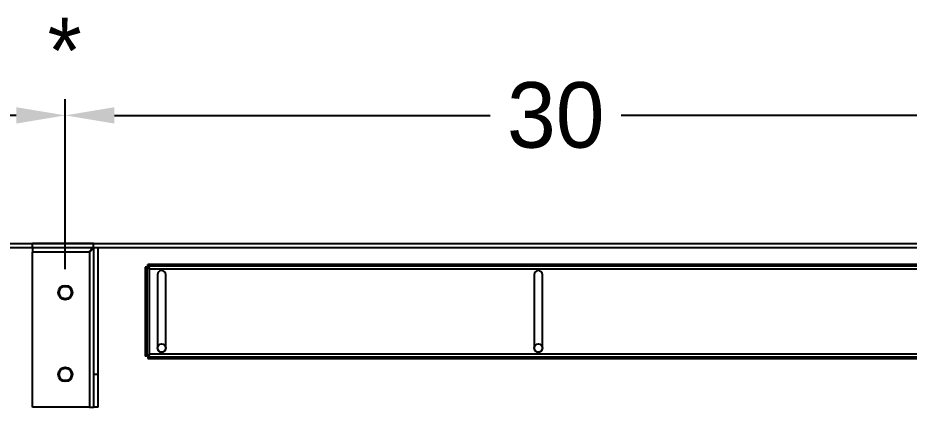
# Model space of a CAD drawing. Header units: inches. Extents: x 1229 to 1453, y -1023 to -720.
# Drawn here: x 1298.29 to 1325.49, y -850.98 to -839.09 of the extents above; entities that cross this region are included whole.
import ezdxf

# ---------------------------------------------------------------- set-up
doc = ezdxf.new("R2010")
doc.units = ezdxf.units.IN
doc.header["$MEASUREMENT"] = 0
doc.header["$PDSIZE"] = -1
doc.dimstyles.new('RAE Solutions', dxfattribs={"dimtxt": 2, "dimasz": 1.5, "dimexe": 0.5, "dimexo": 0.5, "dimgap": 0.5, "dimtad": 0, "dimtih": 1, "dimtoh": 1, "dimdec": 3, "dimrnd": 0.125, "dimzin": 1, "dimdsep": 46, "dimlunit": 5, "dimtxsty": 'Standard', "dimcen": 0.09, "dimadec": 0, "dimazin": 0, "dimtfac": 1, "dimtdec": 3, "dimtofl": 0, "dimtmove": 0, "dimatfit": 3, "dimfxl": 1, "dimtolj": 1, "dimtzin": 1, "dimarcsym": 0})

# ---------------------------------------------------------------- blocks, each defined once
blk = doc.blocks.new('*D271')
at = {"color": 0, "lineweight": -2, "transparency": 16777216}
for p, q in [((1269.736, -846.764), (1269.736, -841.57)), ((1299.736, -846.764), (1299.736, -841.57)), ((1271.236, -842.07), (1282.736, -842.07)), ((1298.236, -842.07), (1286.736, -842.07))]:
    blk.add_line(p, q, dxfattribs=at)
at = {"color": 0, "transparency": 16777216}
for points in [[(1271.236, -841.82), (1271.236, -842.32), (1269.736, -842.07)], [(1298.236, -841.82), (1298.236, -842.32), (1299.736, -842.07)]]:
    blk.add_solid(points, dxfattribs=at)
at = {"layer": 'Defpoints', "color": 0, "transparency": 16777216}
for p in [(1299.736, -842.07), (1269.736, -847.264), (1299.736, -847.264)]:
    blk.add_point(p, dxfattribs=at)
at = {"color": 0, "transparency": 16777216, "insert": (1284.736, -842.07), "char_height": 2, "attachment_point": 5}
blk.add_mtext('\\A1;30', dxfattribs=at)
blk = doc.blocks.new('*D272')
at = {"color": 0, "lineweight": -2, "transparency": 16777216}
for p, q in [((1299.736, -846.764), (1299.736, -841.57)), ((1329.674, -846.764), (1329.674, -841.57)), ((1301.236, -842.07), (1312.705, -842.07)), ((1328.174, -842.07), (1316.705, -842.07))]:
    blk.add_line(p, q, dxfattribs=at)
at = {"color": 0, "transparency": 16777216}
for points in [[(1301.236, -841.82), (1301.236, -842.32), (1299.736, -842.07)], [(1328.174, -841.82), (1328.174, -842.32), (1329.674, -842.07)]]:
    blk.add_solid(points, dxfattribs=at)
at = {"layer": 'Defpoints', "color": 0, "transparency": 16777216}
for p in [(1299.736, -842.07), (1299.736, -847.264), (1329.674, -847.264)]:
    blk.add_point(p, dxfattribs=at)
at = {"color": 0, "transparency": 16777216, "insert": (1314.705, -842.07), "char_height": 2, "attachment_point": 5}
blk.add_mtext('\\A1;30', dxfattribs=at)

msp = doc.modelspace()

# ---------------------------------------------------------------- linework, layer by layer
at = {"color": 18, "linetype": 'Continuous', "lineweight": 25, "true_color": 0x000000}
for p, q in [((1239.6739, -845.9825), (1328.6739, -845.9825)), ((1298.7364, -846.1125), (1298.7364, -845.9825)), ((1300.5993, -845.9825), (1298.7364, -845.9825)), ((1300.5993, -846.1125), (1300.5993, -845.9825)), ((1328.6739, -846.1155), (1239.6739, -846.1155)), ((1298.7364, -846.1125), (1298.7364, -846.2465)), ((1300.4724, -846.2465), (1298.7364, -846.2465)), ((1298.7364, -850.9825), (1298.7364, -846.2465)), ((1300.4724, -846.2465), (1300.4724, -850.9825)), ((1300.6064, -849.9825), (1300.6064, -846.1196)), ((1300.7364, -849.9825), (1300.7364, -846.1196)), ((1302.1739, -846.7017), (1302.1739, -849.421)), ((1302.2239, -846.7017), (1302.1739, -846.7017)), ((1302.2239, -846.7017), (1302.2239, -849.421)), ((1302.2517, -846.6739), (1302.2517, -846.6239)), ((1326.096, -846.6239), (1302.2517, -846.6239)), ((1326.096, -846.6739), (1302.2517, -846.6739)), ((1302.3069, -846.7569), (1326.0409, -846.7569)), ((1302.3069, -849.3659), (1302.3069, -846.7569)), ((1302.5489, -846.9364), (1302.5489, -849.1864)), ((1302.7989, -849.1864), (1302.7989, -846.9364)), ((1314.0489, -846.9364), (1314.0489, -849.1864)), ((1314.2989, -849.1864), (1314.2989, -846.9364)), ((1302.2239, -849.421), (1302.1739, -849.421)), ((1302.2517, -849.4489), (1302.2517, -849.4989)), ((1302.2517, -849.4489), (1326.096, -849.4489)), ((1302.2517, -849.4989), (1326.096, -849.4989)), ((1326.0409, -849.3659), (1302.3069, -849.3659)), ((1300.7364, -849.9825), (1300.6064, -849.9825)), ((1300.6064, -850.9825), (1300.6064, -849.9825)), ((1300.7364, -850.9825), (1300.7364, -849.9825)), ((1300.4724, -850.9825), (1298.7364, -850.9825)), ((1300.4724, -850.9825), (1300.6064, -850.9825)), ((1300.7364, -850.9825), (1300.6064, -850.9825))]:
    msp.add_line(p, q, dxfattribs=at)
for centre, radius in [((1299.7364, -847.4825), 0.2187), ((1299.7364, -847.4825), 0.1875), ((1302.6739, -849.1737), 0.125), ((1314.1739, -849.1737), 0.125), ((1299.7364, -849.9825), 0.2187), ((1299.7364, -849.9825), 0.1875)]:
    msp.add_circle(centre, radius, dxfattribs=at)
for centre, start, end in [((1302.6739, -846.9364), 0, 180), ((1314.1739, -846.9364), 0, 180), ((1302.6739, -849.1864), 180, 0), ((1314.1739, -849.1864), 180, 0)]:
    msp.add_arc(centre, 0.125, start, end, dxfattribs=at)
for points, knots in [([(1300.4724, -846.2465), (1300.4829, -846.229), (1300.5041, -846.1939), (1300.5358, -846.1496), (1300.5676, -846.1186), (1300.5887, -846.1146), (1300.5993, -846.1125)], [0, 0, 0, 0, 0.24999971, 0.50000315, 0.74999934, 1, 1, 1, 1]), ([(1300.6064, -846.1196), (1300.6053, -846.1207), (1300.6031, -846.1228), (1300.5871, -846.1359), (1300.5608, -846.1593), (1300.5221, -846.1979), (1300.4897, -846.2296), (1300.4724, -846.2465)], [0, 0, 0, 0, 0.1511534, 0.3020013, 0.4605091, 0.7119824, 1, 1, 1, 1]), ([(1302.3069, -846.7569), (1302.2967, -846.7526), (1302.2764, -846.744), (1302.25, -846.7311), (1302.2313, -846.7183), (1302.2244, -846.7084), (1302.2239, -846.7029), (1302.2239, -846.7017)], [0, 0, 0, 0, 0.23320412, 0.4664972, 0.69976316, 0.93304216, 1, 1, 1, 1]), ([(1302.2517, -846.6739), (1302.256, -846.6749), (1302.2646, -846.6771), (1302.2774, -846.6939), (1302.2903, -846.7183), (1302.3001, -846.741), (1302.3056, -846.754), (1302.3069, -846.7569)], [0, 0, 0, 0, 0.2332227, 0.4664888, 0.6997676, 0.9330417, 1, 1, 1, 1]), ([(1302.2239, -849.421), (1302.2249, -849.4167), (1302.2271, -849.4082), (1302.2439, -849.3953), (1302.2683, -849.3824), (1302.291, -849.3726), (1302.304, -849.3671), (1302.3069, -849.3659)], [0, 0, 0, 0, 0.2332183, 0.4664938, 0.6997772, 0.933042, 1, 1, 1, 1]), ([(1302.3069, -849.3659), (1302.3026, -849.376), (1302.294, -849.3963), (1302.2811, -849.4227), (1302.2682, -849.4414), (1302.2584, -849.4483), (1302.2529, -849.4488), (1302.2517, -849.4489)], [0, 0, 0, 0, 0.2332232, 0.4664909, 0.6997687, 0.9330419, 1, 1, 1, 1])]:
    msp.add_open_spline(points, degree=3, knots=knots, dxfattribs=at)

# ---------------------------------------------------------------- texts
at = {"color": 18, "true_color": 0x000000, "insert": (1299.715, -840.0902), "char_height": 2, "attachment_point": 5}
msp.add_mtext('\\A1;*', dxfattribs=at)

# ---------------------------------------------------------------- dimensions: what is measured, and where the dimension line sits
at = {"color": 18, "true_color": 0x000000}
for base, p1, p2, picture, middle in [((1299.7364, -842.0697), (1269.7364, -847.2638), (1299.7364, -847.2638), '*D271', (1284.7364, -842.0697)), ((1299.736354293, -842.0697140617), (1329.673854293, -847.2637972179), (1299.736354293, -847.2637971909), '*D272', (1314.705104293, -842.0697140617))]:
    dim = msp.add_linear_dim(base=base, p1=p1, p2=p2, dimstyle='RAE Solutions', dxfattribs=at)
    dim.commit()
    dim.dimension.update_dxf_attribs({"geometry": picture, "text_midpoint": middle})

doc.saveas('drawing.dxf')
